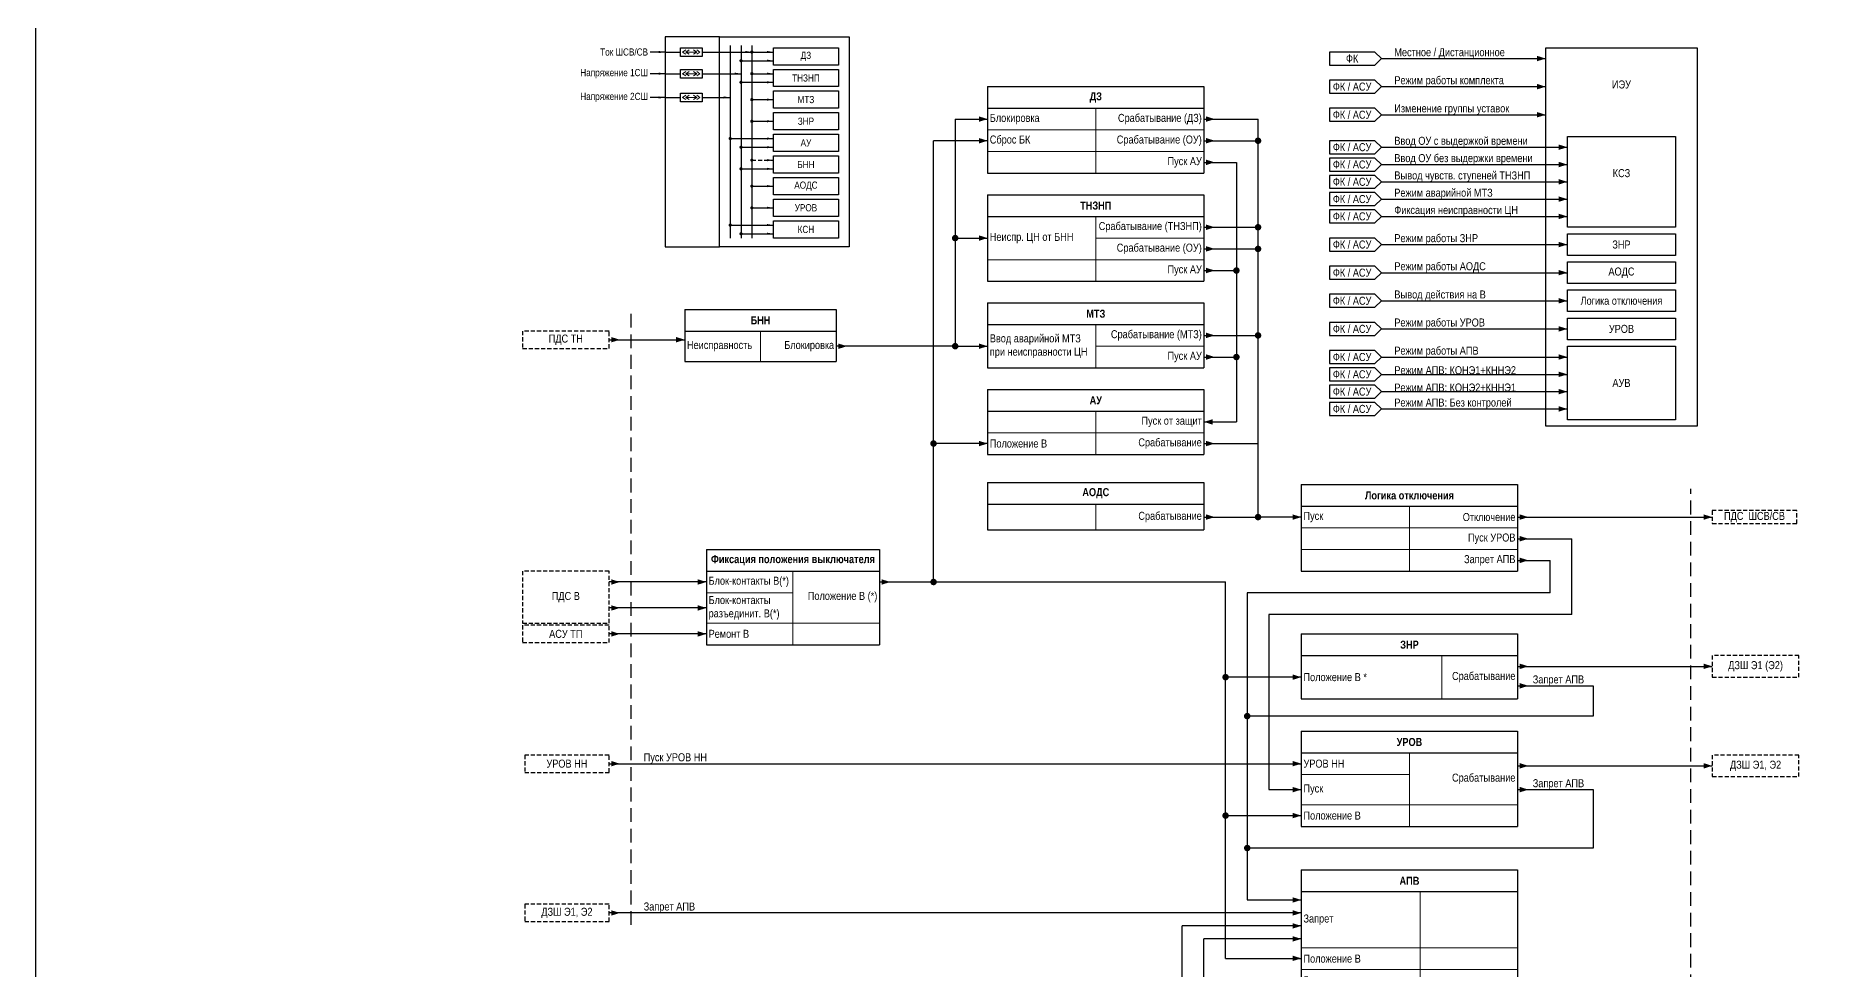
# Model space of a CAD drawing. Header units: millimetres. Extents: x 559 to 4268, y -3459 to 3336.
# Drawn here: x 2905 to 3733, y -1049 to -618 of the extents above; entities that cross this region are included whole.
import ezdxf

# ---------------------------------------------------------------- set-up
doc = ezdxf.new("R2010")
doc.units = ezdxf.units.MM
doc.linetypes.add('штриховая2', pattern=[9.525, 6.35, -3.175])
for name, color, linetype, lineweight in [('Основная', 7, 'Continuous', 30), ('Отключение_включение', 1, 'Continuous', 30), ('Тонкая', 7, 'Continuous', 18), ('Цепи внешние', 84, 'Continuous', 30), ('Цепи внутренние', 5, 'Continuous', 30), ('Цепи ТН', 200, 'Continuous', 30), ('Цепи ТТ', 23, 'Continuous', 30), ('Цепь - ФК и АСУ', 132, 'Continuous', 30)]:
    doc.layers.add(name, color=color, linetype=linetype, lineweight=lineweight)
doc.styles.add('Narrow', font='ARIALN.TTF')
doc.styles.add('Табл дан', font='ARIALN.TTF')
doc.styles.add('Табл загол', font='ARIALNB.TTF')

# ---------------------------------------------------------------- blocks, each defined once
blk = doc.blocks.new('*T85')
at = {"layer": 'Основная', "color": 0, "linetype": 'ByBlock', "lineweight": -2, "transparency": 16777216}
for p, q in [((0, 0), (70, 0)), ((0, 0), (0, -10)), ((70, 0), (70, -10))]:
    blk.add_line(p, q, dxfattribs=at)
at = {"layer": 'Основная', "color": 0, "linetype": 'ByBlock', "lineweight": 30, "transparency": 16777216}
for p, q in [((0, -10), (70, -10)), ((0, -10), (0, -24)), ((70, -10), (70, -24)), ((0, -24), (70, -24))]:
    blk.add_line(p, q, dxfattribs=at)
at = {"layer": 'Основная', "color": 0, "linetype": 'ByBlock', "lineweight": 18, "transparency": 16777216}
blk.add_line((35, -10), (35, -24), dxfattribs=at)
at = {"layer": 'Основная', "color": 0, "transparency": 16777216, "char_height": 3.7}
for s, insert, width, attachment_point, style in [('{\\C256;БНН}', (35, -5), 67, 5, 'Табл загол'), ('Неисправность ', (1, -17), 33, 4, 'Табл дан'), ('Блокировка', (69, -17), 33, 6, 'Табл дан')]:
    blk.add_mtext(s, dxfattribs=dict(at, insert=insert, width=width, attachment_point=attachment_point, style=style))
blk = doc.blocks.new('*T87')
at = {"layer": 'Основная', "color": 0, "linetype": 'ByBlock', "lineweight": -2, "transparency": 16777216}
for p, q in [((0, 0), (100, 0)), ((0, 0), (0, -10)), ((100, 0), (100, -10))]:
    blk.add_line(p, q, dxfattribs=at)
at = {"layer": 'Основная', "color": 0, "linetype": 'ByBlock', "lineweight": 30, "transparency": 16777216}
for p, q in [((0, -10), (100, -10)), ((0, -10), (0, -76)), ((100, -10), (100, -76)), ((0, -76), (100, -76))]:
    blk.add_line(p, q, dxfattribs=at)
at = {"layer": 'Основная', "color": 0, "linetype": 'ByBlock', "lineweight": 18, "transparency": 16777216}
for p, q in [((55, -10), (55, -76)), ((0, -36), (100, -36)), ((0, -46), (100, -46)), ((0, -56), (100, -56)), ((0, -66), (55, -66))]:
    blk.add_line(p, q, dxfattribs=at)
at = {"layer": 'Основная', "color": 0, "transparency": 16777216, "char_height": 3.7}
for s, insert, width, attachment_point, style in [('{\\C256;АПВ}', (50, -5), 97, 5, 'Табл загол'), ('Запрет', (1, -23), 53, 4, 'Табл дан'), ('Положение В', (1, -41), 53, 4, 'Табл дан'), ('Готовность выключателя', (1, -51), 53, 4, 'Табл дан'), ('Пуск АПВ', (1, -61), 53, 4, 'Табл дан'), ('Включить', (99, -66), 43, 6, 'Табл дан'), ('Разрешение включения  ', (1, -71), 53, 4, 'Табл дан')]:
    blk.add_mtext(s, dxfattribs=dict(at, insert=insert, width=width, attachment_point=attachment_point, style=style))
blk = doc.blocks.new('*T88')
at = {"layer": 'Основная', "color": 0, "linetype": 'ByBlock', "lineweight": -2, "transparency": 16777216}
for p, q in [((0, 0), (100, 0)), ((0, 0), (0, -10)), ((100, 0), (100, -10))]:
    blk.add_line(p, q, dxfattribs=at)
at = {"layer": 'Основная', "color": 0, "linetype": 'ByBlock', "lineweight": 30, "transparency": 16777216}
for p, q in [((0, -10), (100, -10)), ((0, -10), (0, -44)), ((100, -10), (100, -44)), ((0, -44), (100, -44))]:
    blk.add_line(p, q, dxfattribs=at)
at = {"layer": 'Основная', "color": 0, "linetype": 'ByBlock', "lineweight": 18, "transparency": 16777216}
for p, q in [((50, -10), (50, -44)), ((0, -20), (50, -20)), ((0, -34), (100, -34))]:
    blk.add_line(p, q, dxfattribs=at)
at = {"layer": 'Основная', "color": 0, "transparency": 16777216, "char_height": 3.7}
for s, insert, width, attachment_point, style in [('{\\C256;УРОВ}', (50, -5), 97, 5, 'Табл загол'), ('УРОВ НН', (1, -15), 48, 4, 'Табл дан'), ('{\\C256;Пуск}', (1, -27), 48, 4, 'Табл дан'), ('Срабатывание', (99, -22), 48, 6, 'Табл дан'), ('Положение В', (1, -39), 48, 4, 'Табл дан')]:
    blk.add_mtext(s, dxfattribs=dict(at, insert=insert, width=width, attachment_point=attachment_point, style=style))
blk = doc.blocks.new('*T90')
at = {"layer": 'Основная', "color": 0, "linetype": 'ByBlock', "lineweight": -2, "transparency": 16777216}
for p, q in [((0, 0), (100, 0)), ((0, 0), (0, -10)), ((100, 0), (100, -10))]:
    blk.add_line(p, q, dxfattribs=at)
at = {"layer": 'Основная', "color": 0, "linetype": 'ByBlock', "lineweight": 30, "transparency": 16777216}
for p, q in [((0, -10), (100, -10)), ((0, -10), (0, -40)), ((100, -10), (100, -40)), ((0, -40), (100, -40))]:
    blk.add_line(p, q, dxfattribs=at)
at = {"layer": 'Основная', "color": 0, "linetype": 'ByBlock', "lineweight": 18, "transparency": 16777216}
for p, q in [((50, -10), (50, -40)), ((0, -20), (100, -20)), ((0, -30), (100, -30))]:
    blk.add_line(p, q, dxfattribs=at)
at = {"layer": 'Основная', "color": 0, "transparency": 16777216, "char_height": 3.7}
for s, insert, width, attachment_point, style in [('{\\C256;Логика отключения}', (50, -5), 97, 5, 'Табл загол'), ('Пуск', (1, -15), 48, 4, 'Табл дан'), ('Отключение', (99, -15), 48, 6, 'Табл дан'), ('Пуск УРОВ', (99, -25), 48, 6, 'Табл дан'), ('Запрет АПВ', (99, -35), 48, 6, 'Табл дан')]:
    blk.add_mtext(s, dxfattribs=dict(at, insert=insert, width=width, attachment_point=attachment_point, style=style))
blk = doc.blocks.new('Point')
at = {"layer": 'Основная', "color": 0, "const_width": 1.5}
blk.add_lwpolyline([(-0.75, 0, 1), (0.75, 0, 1)], format="xyb", close=True, dxfattribs=at)
blk = doc.blocks.new('*T91')
at = {"layer": 'Основная', "color": 0, "linetype": 'ByBlock', "lineweight": -2, "transparency": 16777216}
for p, q in [((0, 0), (100, 0)), ((0, 0), (0, -10)), ((100, 0), (100, -10))]:
    blk.add_line(p, q, dxfattribs=at)
at = {"layer": 'Основная', "color": 0, "linetype": 'ByBlock', "lineweight": 30, "transparency": 16777216}
for p, q in [((0, -10), (100, -10)), ((0, -10), (0, -30)), ((100, -10), (100, -30)), ((0, -30), (100, -30))]:
    blk.add_line(p, q, dxfattribs=at)
at = {"layer": 'Основная', "color": 0, "linetype": 'ByBlock', "lineweight": 18, "transparency": 16777216}
blk.add_line((65, -10), (65, -30), dxfattribs=at)
at = {"layer": 'Основная', "color": 0, "transparency": 16777216, "char_height": 3.7}
for s, insert, width, attachment_point, style in [('{\\C256;ЗНР}', (50, -5), 97, 5, 'Табл загол'), ('Положение В *', (1, -20), 63, 4, 'Табл дан'), ('Срабатывание', (99, -20), 33, 6, 'Табл дан')]:
    blk.add_mtext(s, dxfattribs=dict(at, insert=insert, width=width, attachment_point=attachment_point, style=style))
blk = doc.blocks.new('*T108')
at = {"layer": 'Основная', "color": 0, "linetype": 'ByBlock', "lineweight": -2, "transparency": 16777216}
for p, q in [((0, 0), (80, 0)), ((0, 0), (0, -10)), ((80, 0), (80, -10))]:
    blk.add_line(p, q, dxfattribs=at)
at = {"layer": 'Основная', "color": 0, "linetype": 'ByBlock', "lineweight": 30, "transparency": 16777216}
for p, q in [((0, -10), (80, -10)), ((0, -10), (0, -44.02)), ((80, -10), (80, -44.02)), ((0, -44.02), (80, -44.02))]:
    blk.add_line(p, q, dxfattribs=at)
at = {"layer": 'Основная', "color": 0, "linetype": 'ByBlock', "lineweight": 18, "transparency": 16777216}
for p, q in [((40, -10), (40, -44.02)), ((0, -20), (40, -20)), ((0, -34.02), (80, -34.02))]:
    blk.add_line(p, q, dxfattribs=at)
at = {"layer": 'Основная', "color": 0, "transparency": 16777216, "char_height": 3.7}
for s, insert, width, attachment_point, style in [('Фиксация положения выключателя', (40, -5), 77, 5, 'Табл загол'), ('Блок-контакты В(*)', (1, -15), 38, 4, 'Табл дан'), ('Блок-контакты разъединит. В(*)', (1, -27.01), 38, 4, 'Табл дан'), ('\\A1;Положение В (*)', (79, -22.01), 38, 6, 'Табл дан'), ('Ремонт В', (1, -39.02), 38, 4, 'Табл дан')]:
    blk.add_mtext(s, dxfattribs=dict(at, insert=insert, width=width, attachment_point=attachment_point, style=style))
blk = doc.blocks.new('*T142')
at = {"layer": 'Основная', "color": 0, "linetype": 'ByBlock', "lineweight": -2, "transparency": 16777216}
for p, q in [((0, 0), (100, 0)), ((0, 0), (0, -10)), ((100, 0), (100, -10))]:
    blk.add_line(p, q, dxfattribs=at)
at = {"layer": 'Основная', "color": 0, "linetype": 'ByBlock', "lineweight": 30, "transparency": 16777216}
for p, q in [((0, -10), (100, -10)), ((0, -10), (0, -40)), ((100, -10), (100, -40)), ((0, -40), (100, -40))]:
    blk.add_line(p, q, dxfattribs=at)
at = {"layer": 'Основная', "color": 0, "linetype": 'ByBlock', "lineweight": 18, "transparency": 16777216}
for p, q in [((50, -10), (50, -40)), ((0, -20), (100, -20)), ((0, -30), (100, -30))]:
    blk.add_line(p, q, dxfattribs=at)
at = {"layer": 'Основная', "color": 0, "transparency": 16777216, "char_height": 3.7}
for s, insert, width, attachment_point, style in [('{\\C256;ДЗ}', (50, -5), 97, 5, 'Табл загол'), ('{\\C256;Блокировка}', (1, -15), 48, 4, 'Табл дан'), ('Срабатывание (ДЗ)', (99, -15), 48, 6, 'Табл дан'), ('Сброс БК', (1, -25), 48, 4, 'Табл дан'), ('Срабатывание (ОУ)', (99, -25), 48, 6, 'Табл дан'), ('Пуск АУ', (99, -35), 48, 6, 'Табл дан')]:
    blk.add_mtext(s, dxfattribs=dict(at, insert=insert, width=width, attachment_point=attachment_point, style=style))
blk = doc.blocks.new('*T143')
at = {"layer": 'Основная', "color": 0, "linetype": 'ByBlock', "lineweight": -2, "transparency": 16777216}
for p, q in [((0, 0), (100, 0)), ((0, 0), (0, -10)), ((100, 0), (100, -10))]:
    blk.add_line(p, q, dxfattribs=at)
at = {"layer": 'Основная', "color": 0, "linetype": 'ByBlock', "lineweight": 30, "transparency": 16777216}
for p, q in [((0, -10), (100, -10)), ((0, -10), (0, -40)), ((100, -10), (100, -40)), ((0, -40), (100, -40))]:
    blk.add_line(p, q, dxfattribs=at)
at = {"layer": 'Основная', "color": 0, "linetype": 'ByBlock', "lineweight": 18, "transparency": 16777216}
for p, q in [((50, -10), (50, -40)), ((50, -20), (100, -20)), ((0, -30), (100, -30))]:
    blk.add_line(p, q, dxfattribs=at)
at = {"layer": 'Основная', "color": 0, "transparency": 16777216, "char_height": 3.7}
for s, insert, width, attachment_point, style in [('{\\C256;ТНЗНП}', (50, -5), 97, 5, 'Табл загол'), ('Срабатывание ({\\C256;ТНЗНП)}', (99, -15), 48, 6, 'Табл дан'), ('{\\C256;Неиспр. ЦН от БНН}', (1, -20), 48, 4, 'Табл дан'), ('Срабатывание (ОУ)', (99, -25), 48, 6, 'Табл дан'), ('Пуск АУ', (99, -35), 48, 6, 'Табл дан')]:
    blk.add_mtext(s, dxfattribs=dict(at, insert=insert, width=width, attachment_point=attachment_point, style=style))
blk = doc.blocks.new('*T144')
at = {"layer": 'Основная', "color": 0, "linetype": 'ByBlock', "lineweight": -2, "transparency": 16777216}
for p, q in [((0, 0), (100, 0)), ((0, 0), (0, -10)), ((100, 0), (100, -10))]:
    blk.add_line(p, q, dxfattribs=at)
at = {"layer": 'Основная', "color": 0, "linetype": 'ByBlock', "lineweight": 30, "transparency": 16777216}
for p, q in [((0, -10), (100, -10)), ((0, -10), (0, -30)), ((100, -10), (100, -30)), ((0, -30), (100, -30))]:
    blk.add_line(p, q, dxfattribs=at)
at = {"layer": 'Основная', "color": 0, "linetype": 'ByBlock', "lineweight": 18, "transparency": 16777216}
for p, q in [((50, -10), (50, -30)), ((50, -20), (100, -20))]:
    blk.add_line(p, q, dxfattribs=at)
at = {"layer": 'Основная', "color": 0, "transparency": 16777216, "char_height": 3.7}
for s, insert, width, attachment_point, style in [('{\\C256;МТЗ}', (50, -5), 97, 5, 'Табл загол'), ('Ввод аварийной МТЗ при неисправности ЦН', (1, -20), 48, 4, 'Табл дан'), ('Срабатывание (МТЗ)', (99, -15), 48, 6, 'Табл дан'), ('Пуск АУ', (99, -25), 48, 6, 'Табл дан')]:
    blk.add_mtext(s, dxfattribs=dict(at, insert=insert, width=width, attachment_point=attachment_point, style=style))
blk = doc.blocks.new('*T145')
at = {"layer": 'Основная', "color": 0, "linetype": 'ByBlock', "lineweight": -2, "transparency": 16777216}
for p, q in [((0, 0), (100, 0)), ((0, 0), (0, -10)), ((100, 0), (100, -10))]:
    blk.add_line(p, q, dxfattribs=at)
at = {"layer": 'Основная', "color": 0, "linetype": 'ByBlock', "lineweight": 30, "transparency": 16777216}
for p, q in [((0, -10), (100, -10)), ((0, -10), (0, -21.93)), ((100, -10), (100, -21.93)), ((0, -21.93), (100, -21.93))]:
    blk.add_line(p, q, dxfattribs=at)
at = {"layer": 'Основная', "color": 0, "linetype": 'ByBlock', "lineweight": 18, "transparency": 16777216}
blk.add_line((50, -10), (50, -21.93), dxfattribs=at)
at = {"layer": 'Основная', "color": 0, "transparency": 16777216, "char_height": 3.7}
for s, insert, width, attachment_point, style in [('{\\C256;АОДС}', (50, -5), 97, 5, 'Табл загол'), ('Срабатывание ', (99, -15.97), 48, 6, 'Табл дан')]:
    blk.add_mtext(s, dxfattribs=dict(at, insert=insert, width=width, attachment_point=attachment_point, style=style))
blk = doc.blocks.new('*T141')
at = {"layer": 'Основная', "color": 0, "linetype": 'ByBlock', "lineweight": -2, "transparency": 16777216}
for p, q in [((0, 0), (100, 0)), ((0, 0), (0, -10)), ((100, 0), (100, -10))]:
    blk.add_line(p, q, dxfattribs=at)
at = {"layer": 'Основная', "color": 0, "linetype": 'ByBlock', "lineweight": 30, "transparency": 16777216}
for p, q in [((0, -10), (100, -10)), ((0, -10), (0, -30)), ((100, -10), (100, -30)), ((0, -30), (100, -30))]:
    blk.add_line(p, q, dxfattribs=at)
at = {"layer": 'Основная', "color": 0, "linetype": 'ByBlock', "lineweight": 18, "transparency": 16777216}
for p, q in [((50, -10), (50, -30)), ((0, -20), (100, -20))]:
    blk.add_line(p, q, dxfattribs=at)
at = {"layer": 'Основная', "color": 0, "transparency": 16777216, "char_height": 3.7}
for s, insert, width, attachment_point, style in [('{\\C256;АУ}', (50, -5), 97, 5, 'Табл загол'), ('Пуск от защит', (99, -15), 48, 6, 'Табл дан'), ('Положение В', (1, -25), 48, 4, 'Табл дан'), ('Срабатывание', (99, -25), 48, 6, 'Табл дан')]:
    blk.add_mtext(s, dxfattribs=dict(at, insert=insert, width=width, attachment_point=attachment_point, style=style))

msp = doc.modelspace()

# ---------------------------------------------------------------- linework, layer by layer
at = {"layer": 'Основная', "color": 1}
msp.add_lwpolyline([(2905, 119), (4215, 119), (4215, -1480), (2905, -1480)], close=True, dxfattribs=at)
at = {"layer": 'Основная', "ltscale": 0.3}
msp.add_lwpolyline([(3221, -618), (3196, -618), (3196, -715), (3221, -715)], dxfattribs=at)
for points in [[(3221, -618), (3281, -618), (3281, -715), (3221, -715)], [(3613, -664), (3663, -664), (3663, -706), (3613, -706)], [(3613, -709), (3663, -709), (3663, -719), (3613, -719)], [(3613, -722), (3663, -722), (3663, -732), (3613, -732)], [(3613, -735), (3663, -735), (3663, -745), (3613, -745)], [(3613, -748), (3663, -748), (3663, -758), (3613, -758)], [(3613, -761), (3663, -761), (3663, -795), (3613, -795)]]:
    msp.add_lwpolyline(points, close=True, dxfattribs=at)
at = {"layer": 'Основная'}
for points in [[(3203, -623), (3213, -623), (3213, -627), (3203, -627)], [(3246, -623), (3276, -623), (3276, -631), (3246, -631)], [(3603, -623), (3673, -623), (3673, -798), (3603, -798)], [(3203, -633), (3213, -633), (3213, -637), (3203, -637)], [(3246, -633), (3276, -633), (3276, -641), (3246, -641)], [(3203, -644), (3213, -644), (3213, -648), (3203, -648)], [(3246, -643), (3276, -643), (3276, -651), (3246, -651)], [(3246, -653), (3276, -653), (3276, -661), (3246, -661)], [(3246, -663), (3276, -663), (3276, -671), (3246, -671)], [(3246, -673), (3276, -673), (3276, -681), (3246, -681)], [(3246, -683), (3276, -683), (3276, -691), (3246, -691)], [(3246, -693), (3276, -693), (3276, -701), (3246, -701)], [(3246, -703), (3276, -703), (3276, -711), (3246, -711)]]:
    msp.add_lwpolyline(points, close=True, dxfattribs=at)
at = {"layer": 'Отключение_включение', "ltscale": 0.3}
for points in [[(3450, -656, 0, 2.5, 0), (3446, -656, 0, 0, 0)], [(3450, -666, 0, 2.5, 0), (3446, -666, 0, 0, 0)], [(3450, -706, 0, 2.5, 0), (3446, -706, 0, 0, 0)], [(3450, -716, 0, 2.5, 0), (3446, -716, 0, 0, 0)], [(3450, -756, 0, 2.5, 0), (3446, -756, 0, 0, 0)], [(3450, -806, 0, 2.5, 0), (3446, -806, 0, 0, 0)], [(3450, -840, 0, 2.5, 0), (3446, -840, 0, 0, 0)], [(3490, -840, 0, 2.5, 0), (3486, -840, 0, 0, 0)], [(3595, -840, 0, 2.5, 0), (3591, -840, 0, 0, 0)], [(3680, -840, 0, 2.5, 0), (3676, -840, 0, 0, 0)], [(3595, -909, 0, 2.5, 0), (3591, -909, 0, 0, 0)], [(3680, -909, 0, 2.5, 0), (3676, -909, 0, 0, 0)], [(3595, -955, 0, 2.5, 0), (3591, -955, 0, 0, 0)], [(3680, -955, 0, 2.5, 0), (3676, -955, 0, 0, 0)], [(3490, -1029, 0, 2.5, 0), (3486, -1029, 0, 0, 0)]]:
    msp.add_lwpolyline(points, format="xyseb", dxfattribs=at)
at = {"layer": 'Отключение_включение'}
for points in [[(3445, -656), (3470, -656)], [(3445, -666), (3470, -666)]]:
    msp.add_lwpolyline(points, dxfattribs=at)
at = {"layer": 'Отключение_включение', "ltscale": 0.3}
for points in [[(3470, -840), (3470, -656)], [(3470, -840), (3470, -656)], [(3445, -706), (3470, -706)], [(3445, -716), (3470, -716), (3470, -716)], [(3445, -756), (3470, -756)], [(3445, -806), (3470, -806)], [(3445, -840), (3470, -840)], [(3490, -840), (3470, -840)], [(3590, -840), (3680, -840)], [(3590, -909), (3680, -909)], [(3590, -955), (3680, -955)], [(3435, -1259), (3435, -1029)], [(3490, -1029), (3435, -1029)]]:
    msp.add_lwpolyline(points, dxfattribs=at)
at = {"layer": 'Тонкая', "ltscale": 0.25}
for p, q in [((3204, -625), (3205.5, -624)), ((3205.5, -626), (3204, -625)), ((3205.5, -625), (3207, -624)), ((3207, -626), (3205.5, -625)), ((3210.5, -625), (3209, -624)), ((3209, -626), (3210.5, -625)), ((3212, -625), (3210.5, -624)), ((3210.5, -626), (3212, -625)), ((3204, -635), (3205.5, -634)), ((3205.5, -636), (3204, -635)), ((3205.5, -635), (3207, -634)), ((3207, -636), (3205.5, -635)), ((3210.5, -635), (3209, -634)), ((3209, -636), (3210.5, -635)), ((3212, -635), (3210.5, -634)), ((3210.5, -636), (3212, -635)), ((3204, -646), (3205.5, -645)), ((3205.5, -646), (3207, -645)), ((3210.5, -646), (3209, -645)), ((3212, -646), (3210.5, -645)), ((3205.5, -647), (3204, -646)), ((3207, -647), (3205.5, -646)), ((3209, -647), (3210.5, -646)), ((3210.5, -647), (3212, -646))]:
    msp.add_line(p, q, dxfattribs=at)
at = {"layer": 'Тонкая'}
for p, q in [((3210.5, -625), (3205.5, -625)), ((3210.5, -635), (3205.5, -635)), ((3210.5, -646), (3205.5, -646))]:
    msp.add_line(p, q, dxfattribs=at)
at = {"layer": 'Цепи внешние', "linetype": 'штриховая2', "ltscale": 0.3}
for points in [[(3170, -754), (3130, -754), (3130, -762), (3170, -762)], [(3719, -837), (3680, -837), (3680, -843), (3719, -843)], [(3170, -865), (3130, -865), (3130, -889), (3170, -889)], [(3170, -890), (3130, -890), (3130, -898), (3170, -898)], [(3720, -904), (3680, -904), (3680, -914), (3720, -914)], [(3170, -950), (3131, -950), (3131, -958), (3170, -958)], [(3720, -950), (3680, -950), (3680, -960), (3720, -960)], [(3170, -1019), (3131, -1019), (3131, -1027), (3170, -1027)]]:
    msp.add_lwpolyline(points, close=True, dxfattribs=at)
at = {"layer": 'Цепи внешние', "ltscale": 0.3}
for points in [[(3175, -758, 0, 2.5, 0), (3171, -758, 0, 0, 0)], [(3205, -758, 0, 2.5, 0), (3201, -758, 0, 0, 0)], [(3175, -870, 0, 2.5, 0), (3171, -870, 0, 0, 0)], [(3215, -870, 0, 2.5, 0), (3211, -870, 0, 0, 0)], [(3175, -882, 0, 2.5, 0), (3171, -882, 0, 0, 0)], [(3215, -882, 0, 2.5, 0), (3211, -882, 0, 0, 0)], [(3175, -894, 0, 2.5, 0), (3171, -894, 0, 0, 0)], [(3215, -894, 0, 2.5, 0), (3211, -894, 0, 0, 0)], [(3175, -954, 0, 2.5, 0), (3171, -954, 0, 0, 0)], [(3490, -954, 0, 2.5, 0), (3486, -954, 0, 0, 0)], [(3175, -1023, 0, 2.5, 0), (3171, -1023, 0, 0, 0)], [(3490, -1023, 0, 2.5, 0), (3486, -1023, 0, 0, 0)], [(3490, -1035, 0, 2.5, 0), (3486, -1035, 0, 0, 0)]]:
    msp.add_lwpolyline(points, format="xyseb", dxfattribs=at)
at = {"layer": 'Цепи внешние'}
for points in [[(3170, -758), (3205, -758)], [(3215, -870), (3170, -870)], [(3215, -882), (3170, -882)], [(3215, -894), (3170, -894)], [(3170, -954), (3490, -954)], [(3445, -1321), (3445, -1035)]]:
    msp.add_lwpolyline(points, dxfattribs=at)
at = {"layer": 'Цепи внешние', "ltscale": 0.3}
for points in [[(3490, -1023), (3170, -1023)], [(3490, -1035), (3445, -1035)]]:
    msp.add_lwpolyline(points, dxfattribs=at)
at = {"layer": 'Цепи внутренние'}
for points in [[(3330, -656), (3330, -761)], [(3330, -656), (3345, -656)], [(3445, -676), (3460, -676)], [(3460, -676), (3460, -796)], [(3330, -711), (3345, -711)], [(3445, -726), (3460, -726)], [(3330, -761), (3345, -761)], [(3445, -766), (3460, -766)], [(3615, -885), (3615, -850)], [(3605, -875), (3605, -860)], [(3295, -870), (3455, -870)], [(3455, -1044), (3455, -870)], [(3605, -875), (3465, -875)], [(3465, -875), (3465, -993)], [(3615, -885), (3475, -885)], [(3475, -885), (3475, -966)], [(3625, -918), (3625, -932)], [(3625, -932), (3465, -932)], [(3475, -966), (3490, -966)], [(3625, -966), (3625, -993)], [(3455, -978), (3490, -978)], [(3465, -993), (3465, -1017)], [(3625, -993), (3465, -993)], [(3465, -1017), (3490, -1017)], [(3455, -1044), (3490, -1044)]]:
    msp.add_lwpolyline(points, dxfattribs=at)
at = {"layer": 'Цепи внутренние', "ltscale": 0.3}
for points in [[(3345, -656, 0, 2.5, 0), (3341, -656, 0, 0, 0)], [(3345, -666, 0, 2.5, 0), (3341, -666, 0, 0, 0)], [(3450, -676, 0, 2.5, 0), (3446, -676, 0, 0, 0)], [(3345, -711, 0, 2.5, 0), (3341, -711, 0, 0, 0)], [(3450, -726, 0, 2.5, 0), (3446, -726, 0, 0, 0)], [(3280, -761, 0, 2.5, 0), (3276, -761, 0, 0, 0)], [(3345, -761, 0, 2.5, 0), (3341, -761, 0, 0, 0)], [(3450, -766, 0, 2.5, 0), (3446, -766, 0, 0, 0)], [(3445, -796, 0, 2.5, 0), (3449, -796, 0, 0, 0)], [(3345, -806, 0, 2.5, 0), (3341, -806, 0, 0, 0)], [(3595, -850, 0, 2.5, 0), (3591, -850, 0, 0, 0)], [(3595, -860, 0, 2.5, 0), (3591, -860, 0, 0, 0)], [(3300, -870, 0, 2.5, 0), (3296, -870, 0, 0, 0)], [(3490, -914, 0, 2.5, 0), (3486, -914, 0, 0, 0)], [(3595, -918, 0, 2.5, 0), (3591, -918, 0, 0, 0)], [(3490, -966, 0, 2.5, 0), (3486, -966, 0, 0, 0)], [(3595, -966, 0, 2.5, 0), (3591, -966, 0, 0, 0)], [(3490, -978, 0, 2.5, 0), (3486, -978, 0, 0, 0)], [(3490, -1017, 0, 2.5, 0), (3486, -1017, 0, 0, 0)], [(3490, -1044, 0, 2.5, 0), (3486, -1044, 0, 0, 0)]]:
    msp.add_lwpolyline(points, format="xyseb", dxfattribs=at)
for points in [[(3320, -870), (3320, -666)], [(3345, -666), (3320, -666)], [(3330, -761), (3275, -761)], [(3445, -796), (3460, -796)], [(3345, -806), (3320, -806)], [(3590, -850), (3615, -850)], [(3590, -860), (3605, -860)], [(3490, -914), (3455, -914)], [(3590, -918), (3625, -918)], [(3590, -966), (3625, -966)]]:
    msp.add_lwpolyline(points, dxfattribs=at)
at = {"layer": 'Цепи внутренние', "linetype": 'штриховая2'}
for points in [[(3180, -746), (3180, -1030)], [(3670, -1315), (3670, -827)]]:
    msp.add_lwpolyline(points, dxfattribs=at)
at = {"layer": 'Цепи ТН', "ltscale": 0.3}
for points in [[(3226, -622), (3226, -711)], [(3231, -622), (3231, -711)], [(3231, -629), (3246, -629)], [(3196, -635), (3189, -635)], [(3196, -635), (3203, -635)], [(3213, -635), (3231, -635)], [(3231, -639), (3246, -639)], [(3196, -646), (3189, -646)], [(3196, -646), (3203, -646)], [(3213, -646), (3226, -646)], [(3226, -665), (3246, -665)], [(3231, -669), (3246, -669)], [(3231, -679), (3246, -679)], [(3226, -705), (3246, -705)], [(3231, -709), (3246, -709)]]:
    msp.add_lwpolyline(points, dxfattribs=at)
at = {"layer": 'Цепи ТН'}
for points in [[(3246, -629, 0, 1, 0), (3243, -629, 0, 0, 0)], [(3196, -635, 0, 1, 0), (3193, -635, 0, 0, 0)], [(3231, -635, 0, 1, 0), (3228, -635, 0, 0, 0)], [(3196, -646, 0, 1, 0), (3193, -646, 0, 0, 0)], [(3226, -646, 0, 1, 0), (3223, -646, 0, 0, 0)], [(3246, -639, 0, 1, 0), (3243, -639, 0, 0, 0)], [(3246, -665, 0, 1, 0), (3243, -665, 0, 0, 0)], [(3246, -669, 0, 1, 0), (3243, -669, 0, 0, 0)], [(3246, -679, 0, 1, 0), (3243, -679, 0, 0, 0)], [(3246, -705, 0, 1, 0), (3243, -705, 0, 0, 0)], [(3246, -709, 0, 1, 0), (3243, -709, 0, 0, 0)]]:
    msp.add_lwpolyline(points, format="xyseb", dxfattribs=at)
at = {"layer": 'Цепи ТТ', "ltscale": 0.3}
for points in [[(3196, -625), (3189, -625)], [(3196, -625), (3189, -625)], [(3196, -625), (3203, -625)], [(3213, -625), (3236, -625)], [(3236, -622), (3236, -711)], [(3236, -625), (3246, -625)], [(3236, -635), (3246, -635)], [(3236, -647), (3246, -647)], [(3236, -657), (3246, -657)], [(3236, -687), (3246, -687)], [(3236, -697), (3246, -697)]]:
    msp.add_lwpolyline(points, dxfattribs=at)
at = {"layer": 'Цепи ТТ'}
for points in [[(3196, -625, 0, 1, 0), (3193, -625, 0, 0, 0)], [(3236, -625, 0, 1, 0), (3233, -625, 0, 0, 0)], [(3246, -625, 0, 1, 0), (3243, -625, 0, 0, 0)], [(3246, -635, 0, 1, 0), (3243, -635, 0, 0, 0)], [(3246, -647, 0, 1, 0), (3243, -647, 0, 0, 0)], [(3246, -657, 0, 1, 0), (3243, -657, 0, 0, 0)], [(3246, -675, 0, 1, 0), (3243, -675, 0, 0, 0)], [(3246, -687, 0, 1, 0), (3243, -687, 0, 0, 0)], [(3246, -697, 0, 1, 0), (3243, -697, 0, 0, 0)]]:
    msp.add_lwpolyline(points, format="xyseb", dxfattribs=at)
at = {"layer": 'Цепи ТТ', "linetype": 'штриховая2', "ltscale": 0.3}
msp.add_lwpolyline([(3236, -675), (3246, -675)], dxfattribs=at)
at = {"layer": 'Цепь - ФК и АСУ', "ltscale": 0.3}
for points in [[(3527, -628), (3524, -625), (3503, -625), (3503, -631), (3524, -631), (3527, -628)], [(3527, -641), (3524, -638), (3503, -638), (3503, -644), (3524, -644), (3527, -641)], [(3527, -654), (3524, -651), (3503, -651), (3503, -657), (3524, -657), (3527, -654)], [(3527, -669), (3524, -666), (3503, -666), (3503, -672), (3524, -672), (3527, -669)], [(3527, -677), (3524, -674), (3503, -674), (3503, -680), (3524, -680), (3527, -677)], [(3527, -685), (3524, -682), (3503, -682), (3503, -688), (3524, -688), (3527, -685)], [(3527, -693), (3524, -690), (3503, -690), (3503, -696), (3524, -696), (3527, -693)], [(3527, -701), (3524, -698), (3503, -698), (3503, -704), (3524, -704), (3527, -701)], [(3527, -714), (3524, -711), (3503, -711), (3503, -717), (3524, -717), (3527, -714)], [(3527, -727), (3524, -724), (3503, -724), (3503, -730), (3524, -730), (3527, -727)], [(3527, -740), (3524, -737), (3503, -737), (3503, -743), (3524, -743), (3527, -740)], [(3527, -753), (3524, -750), (3503, -750), (3503, -756), (3524, -756), (3527, -753)], [(3527, -766), (3524, -763), (3503, -763), (3503, -769), (3524, -769), (3527, -766)], [(3527, -774), (3524, -771), (3503, -771), (3503, -777), (3524, -777), (3527, -774)], [(3527, -782), (3524, -779), (3503, -779), (3503, -785), (3524, -785), (3527, -782)], [(3527, -790), (3524, -787), (3503, -787), (3503, -793), (3524, -793), (3527, -790)]]:
    msp.add_lwpolyline(points, dxfattribs=at)
at = {"layer": 'Цепь - ФК и АСУ'}
for points in [[(3527, -628), (3603, -628)], [(3527, -641), (3603, -641)], [(3527, -654), (3603, -654)], [(3527, -669), (3613, -669)], [(3527, -677), (3613, -677)], [(3527, -685), (3613, -685)], [(3527, -693), (3613, -693)], [(3527, -701), (3613, -701)], [(3527, -714), (3613, -714)], [(3527, -727), (3613, -727)], [(3527, -740), (3613, -740)], [(3527, -753), (3613, -753)], [(3527, -766), (3613, -766)], [(3527, -774), (3613, -774)], [(3527, -782), (3613, -782)], [(3527, -790), (3613, -790)]]:
    msp.add_lwpolyline(points, dxfattribs=at)
at = {"layer": 'Цепь - ФК и АСУ', "ltscale": 0.3}
for points in [[(3603, -628, 0, 2.5, 0), (3599, -628, 0, 0, 0)], [(3603, -641, 0, 2.5, 0), (3599, -641, 0, 0, 0)], [(3603, -654, 0, 2.5, 0), (3599, -654, 0, 0, 0)], [(3613, -669, 0, 2.5, 0), (3609, -669, 0, 0, 0)], [(3613, -677, 0, 2.5, 0), (3609, -677, 0, 0, 0)], [(3613, -685, 0, 2.5, 0), (3609, -685, 0, 0, 0)], [(3613, -693, 0, 2.5, 0), (3609, -693, 0, 0, 0)], [(3613, -701, 0, 2.5, 0), (3609, -701, 0, 0, 0)], [(3613, -714, 0, 2.5, 0), (3609, -714, 0, 0, 0)], [(3613, -727, 0, 2.5, 0), (3609, -727, 0, 0, 0)], [(3613, -740, 0, 2.5, 0), (3609, -740, 0, 0, 0)], [(3613, -753, 0, 2.5, 0), (3609, -753, 0, 0, 0)], [(3613, -766, 0, 2.5, 0), (3609, -766, 0, 0, 0)], [(3613, -774, 0, 2.5, 0), (3609, -774, 0, 0, 0)], [(3613, -782, 0, 2.5, 0), (3609, -782, 0, 0, 0)], [(3613, -790, 0, 2.5, 0), (3609, -790, 0, 0, 0)]]:
    msp.add_lwpolyline(points, format="xyseb", dxfattribs=at)

# ---------------------------------------------------------------- block references
for name, p in [('*T142', (3345, -641)), ('*T143', (3345, -691)), ('*T85', (3205, -744)), ('*T144', (3345, -741)), ('*T141', (3345, -781)), ('*T145', (3345, -824)), ('*T90', (3490, -825)), ('*T108', (3215, -854.97)), ('*T91', (3490, -894)), ('*T88', (3490, -939)), ('*T87', (3490, -1003.14))]:
    msp.add_blockref(name, p)
at = {"layer": 'Отключение_включение'}
for p in [(3470, -666), (3470, -706), (3470, -716), (3470, -756), (3470, -840)]:
    msp.add_blockref('Point', p, dxfattribs=at)
at = {"layer": 'Цепи внутренние'}
for p in [(3330, -711), (3460, -726), (3330, -761), (3460, -766), (3320, -806), (3320, -870), (3455, -914), (3465, -932), (3455, -978), (3465, -993)]:
    msp.add_blockref('Point', p, dxfattribs=at)
at = {"layer": 'Цепи ТН', "xscale": 0.5, "yscale": 0.5, "zscale": 0.5}
for p in [(3231, -629), (3231, -639), (3226, -665), (3231, -669), (3231, -679), (3226, -705), (3231, -709)]:
    msp.add_blockref('Point', p, dxfattribs=at)
at = {"layer": 'Цепи ТТ', "xscale": 0.5, "yscale": 0.5, "zscale": 0.5}
for p in [(3236, -625), (3236, -635), (3236, -647), (3236, -657), (3236, -675), (3236, -687), (3236, -697)]:
    msp.add_blockref('Point', p, dxfattribs=at)

# ---------------------------------------------------------------- texts
at = {"layer": 'Основная', "style": 'Narrow'}
for s, insert, char_height, width, attachment_point in [('Ток ШСВ/СВ ', (3188, -625), 3.3, 71.4983, 6), ('ДЗ', (3261, -627), 3.3, 30, 5), ('ФК', (3513.5, -628), 3.7, 21, 5), ('Местное / Дистанционное', (3533, -628), 3.7, 89, 7), ('Напряжение 1СШ', (3188, -635), 3.3, 71.4983, 6), ('ТНЗНП', (3261, -637), 3.3, 30, 5), ('Режим работы комплекта', (3533, -641), 3.7, 89, 7), ('Напряжение 2СШ', (3188, -646), 3.3, 71.4983, 6), ('МТЗ', (3261, -647), 3.3, 30, 5), ('ФК / АСУ', (3513.5, -641), 3.7, 21, 5), ('ИЭУ', (3638, -640), 3.7, 70, 5), ('ФК / АСУ', (3513.5, -654), 3.7, 21, 5), ('Изменение группы уставок', (3533, -654), 3.7, 89, 7), ('ЗНР', (3261, -657), 3.3, 30, 5), ('АУ', (3261, -667), 3.3, 30, 5), ('ФК / АСУ', (3513.5, -669), 3.7, 21, 5), ('Ввод ОУ с выдержкой времени', (3533, -669), 3.7, 99, 7), ('БНН', (3261, -677), 3.3, 30, 5), ('ФК / АСУ', (3513.5, -677), 3.7, 21, 5), ('Ввод ОУ без выдержки времени', (3533, -677), 3.7, 99, 7), ('АОДС', (3261, -687), 3.3, 30, 5), ('ФК / АСУ', (3513.5, -685), 3.7, 21, 5), ('Вывод чувств. ступеней ТНЗНП', (3533, -685), 3.7, 99, 7), ('КСЗ', (3638, -681), 3.7, 50, 5), ('УРОВ', (3261, -697), 3.3, 30, 5), ('ФК / АСУ', (3513.5, -693), 3.7, 21, 5), ('Режим аварийной МТЗ', (3533, -693), 3.7, 99, 7), ('ФК / АСУ', (3513.5, -701), 3.7, 21, 5), ('Фиксация неисправности ЦН', (3533, -701), 3.7, 99, 7), ('КСН', (3261, -707), 3.3, 30, 5), ('ФК / АСУ', (3513.5, -714), 3.7, 21, 5), ('Режим работы ЗНР', (3533, -714), 3.7, 68, 7), ('ЗНР', (3638, -714), 3.7, 50, 5), ('ФК / АСУ', (3513.5, -727), 3.7, 21, 5), ('Режим работы АОДС', (3533, -727), 3.7, 68, 7), ('АОДС', (3638, -727), 3.7, 50, 5), ('Вывод действия на В', (3533, -740), 3.7, 68, 7), ('ФК / АСУ', (3513.5, -740), 3.7, 21, 5), ('Логика отключения', (3638, -740), 3.7, 50, 5), ('ФК / АСУ', (3513.5, -753), 3.7, 21, 5), ('Режим работы УРОВ', (3533, -753), 3.7, 68, 7), ('УРОВ', (3638, -753), 3.7, 50, 5), ('ПДС ТН', (3150, -758), 3.7, 40, 5), ('Режим работы АПВ', (3533, -766), 3.7, 99, 7), ('ФК / АСУ', (3513.5, -766), 3.7, 21, 5), ('ФК / АСУ', (3513.5, -774), 3.7, 21, 5), ('Режим АПВ: {\\C0;КОНЭ1+КННЭ2}', (3533, -774), 3.7, 99, 7), ('Режим АПВ:{\\C0; КОНЭ2+КННЭ1}', (3533, -782), 3.7, 99, 7), ('АУВ', (3638, -778), 3.7, 50, 5), ('ФК / АСУ', (3513.5, -782), 3.7, 21, 5), ('Режим АПВ: Без контролей', (3533, -790), 3.7, 99, 7), ('ФК / АСУ', (3513.5, -790), 3.7, 21, 5), ('ПДС  ШСВ/СВ', (3699.5, -840), 3.7, 39, 5), ('ПДС В', (3150, -877), 3.7, 40, 5), ('АСУ ТП', (3150, -894), 3.7, 40, 5), ('ДЗШ Э1 (Э2)', (3700, -909), 3.7, 40, 5), ('Запрет АПВ', (3597, -918), 3.7, 109.4917, 7), ('УРОВ НН', (3150.5, -954), 3.7, 39, 5), ('Пуск УРОВ НН', (3186, -954), 3.7, 79, 7), ('ДЗШ Э1, Э2', (3700, -955), 3.7, 40, 5), ('Запрет АПВ', (3597, -966), 3.7, 109.4917, 7), ('Запрет АПВ', (3186, -1023), 3.7, 39, 7), ('ДЗШ Э1, Э2', (3150.5, -1023), 3.7, 39, 5)]:
    msp.add_mtext(s, dxfattribs=dict(at, insert=insert, char_height=char_height, width=width, attachment_point=attachment_point))

doc.saveas('drawing.dxf')
